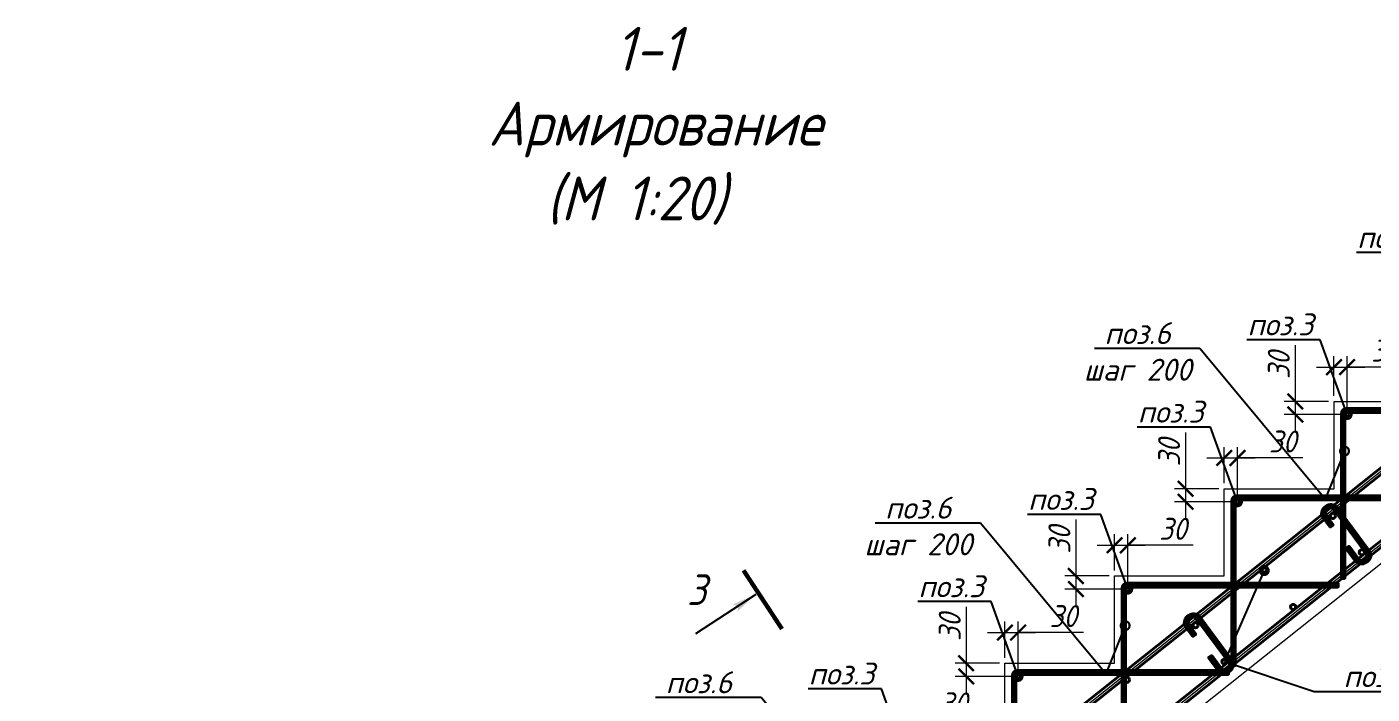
# Model space of a CAD drawing. Header units: millimetres. Extents: x 504091 to 2165846, y 135022 to 442887.
# Drawn here: x 1441244 to 1444310, y 246826 to 248347 of the extents above; entities that cross this region are included whole.
import ezdxf
from ezdxf import colors
from ezdxf.entities.mleader import LeaderData, LeaderLine
from ezdxf.math import Vec2, Vec3

# ---------------------------------------------------------------- set-up
doc = ezdxf.new("R2010")
doc.units = ezdxf.units.MM
doc.layers.get('Defpoints').update_dxf_attribs({"color": 255})
doc.layers.add('!Defpoints', color=255, linetype='Continuous', lineweight=5, plot=False)
doc.layers.add('PS_Обозначения', color=7, linetype='Continuous')
doc.layers.add('Контур', color=7, linetype='Continuous')
for name, color, linetype, lineweight in [('Аннотация', 7, 'Continuous', 9), ('Арматура 12', 26, 'Continuous', 50), ('КР_Арматура 12', 174, 'Continuous', 40), ('Монолит тонкий', 204, 'Continuous', 9), ('Размер', 7, 'Continuous', 13)]:
    doc.layers.add(name, color=color, linetype=linetype, lineweight=lineweight)
doc.styles.add('GOST 2.304_new', font='isocpeur.ttf', dxfattribs={"width": 0.9, "oblique": 15})
doc.dimstyles.new('SPDS 1_20', dxfattribs={"dimscale": 20, "dimtxt": 2.5, "dimasz": 1.77, "dimexe": 1.25, "dimexo": 0.625, "dimtad": 1, "dimdec": 0, "dimrnd": 0.001, "dimtxsty": 'GOST 2.304_new', "dimblk": 'ARCHTICK', "dimcen": 2.5, "dimdle": 2, "dimclrt": 256, "dimadec": 0, "dimazin": 2, "dimtfac": 0.75, "dimtdec": 0, "dimtmove": 1, "dimatfit": 3, "dimfxl": 0, "dimtolj": 1, "dimlwd": 9, "dimlwe": 9, "dimarcsym": 0})

# ---------------------------------------------------------------- blocks, each defined once
blk = doc.blocks.new('_DotSmall')
at = {"color": 0, "linetype": 'ByBlock', "lineweight": 35, "const_width": 0.5}
blk.add_lwpolyline([(-0.0625, 0, 1), (0.0625, 0, 1)], format="xyb", close=True, dxfattribs=at)
blk = doc.blocks.new('_ArchTick')
at = {"color": 0, "linetype": 'ByBlock', "const_width": 0.15}
blk.add_lwpolyline([(-0.5, -0.5), (0.5, 0.5)], dxfattribs=at)
blk = doc.blocks.new('*D4155')
at = {"layer": 'Defpoints', "color": 0, "lineweight": 20, "transparency": 16777216}
for p in [(1443252.9, 246767.3), (1443222.9, 246697.3), (1443252.9, 246667.3)]:
    blk.add_point(p, dxfattribs=at)
at = {"layer": 'Контур', "color": 0, "lineweight": 9, "transparency": 16777216}
for p, q in [((1443222.9, 246709.8), (1443222.9, 246792.3)), ((1443252.9, 246679.8), (1443252.9, 246792.3)), ((1443182.9, 246767.3), (1443292.9, 246767.3)), ((1443401.9, 246767.3), (1443252.9, 246767.3))]:
    blk.add_line(p, q, dxfattribs=at)
at = {"layer": 'Контур', "color": 0, "lineweight": 9, "transparency": 16777216, "xscale": 35.4, "yscale": 35.4, "zscale": 35.4, "rotation": 180}
blk.add_blockref('_ArchTick', (1443222.9, 246767.3), dxfattribs=at)
at = {"layer": 'Контур', "color": 0, "lineweight": 9, "transparency": 16777216, "xscale": 35.4, "yscale": 35.4, "zscale": 35.4}
blk.add_blockref('_ArchTick', (1443252.9, 246767.3), dxfattribs=at)
at = {"layer": 'Контур', "lineweight": 20, "transparency": 16777216, "insert": (1443355.7, 246804.8), "char_height": 50, "attachment_point": 5, "style": 'GOST 2.304_new'}
blk.add_mtext('\\A1;30', dxfattribs=at)
blk = doc.blocks.new('*D4157')
at = {"layer": 'Defpoints', "color": 0, "lineweight": 20, "transparency": 16777216}
for p in [(1443502.9, 246966.3), (1443472.9, 246896.3), (1443502.9, 246866.3)]:
    blk.add_point(p, dxfattribs=at)
at = {"layer": 'Контур', "color": 0, "lineweight": 9, "transparency": 16777216}
for p, q in [((1443472.9, 246908.8), (1443472.9, 246991.3)), ((1443502.9, 246878.8), (1443502.9, 246991.3)), ((1443432.9, 246966.3), (1443542.9, 246966.3)), ((1443651.9, 246966.3), (1443502.9, 246966.3))]:
    blk.add_line(p, q, dxfattribs=at)
at = {"layer": 'Контур', "color": 0, "lineweight": 9, "transparency": 16777216, "xscale": 35.4, "yscale": 35.4, "zscale": 35.4, "rotation": 180}
blk.add_blockref('_ArchTick', (1443472.9, 246966.3), dxfattribs=at)
at = {"layer": 'Контур', "color": 0, "lineweight": 9, "transparency": 16777216, "xscale": 35.4, "yscale": 35.4, "zscale": 35.4}
blk.add_blockref('_ArchTick', (1443502.9, 246966.3), dxfattribs=at)
at = {"layer": 'Контур', "lineweight": 20, "transparency": 16777216, "insert": (1443605.7, 247003.8), "char_height": 50, "attachment_point": 5, "style": 'GOST 2.304_new'}
blk.add_mtext('\\A1;30', dxfattribs=at)
blk = doc.blocks.new('*D4158')
at = {"layer": 'Defpoints', "color": 0, "lineweight": 20, "transparency": 16777216}
for p in [(1443472.9, 246896.3), (1443384.6, 246866.3), (1443502.9, 246866.3)]:
    blk.add_point(p, dxfattribs=at)
at = {"layer": 'Контур', "color": 0, "lineweight": 9, "transparency": 16777216}
for p, q in [((1443384.6, 247024.7), (1443384.6, 246896.3)), ((1443384.6, 246936.3), (1443384.6, 246826.3)), ((1443460.4, 246896.3), (1443359.6, 246896.3)), ((1443490.4, 246866.3), (1443359.6, 246866.3))]:
    blk.add_line(p, q, dxfattribs=at)
at = {"layer": 'Контур', "color": 0, "lineweight": 9, "transparency": 16777216, "xscale": 35.4, "yscale": 35.4, "zscale": 35.4}
for p, rotation in [((1443384.6, 246896.3), 90), ((1443384.6, 246866.3), 270)]:
    blk.add_blockref('_ArchTick', p, dxfattribs=dict(at, rotation=rotation))
at = {"layer": 'Контур', "lineweight": 20, "transparency": 16777216, "insert": (1443347.1, 246978.5), "char_height": 50, "attachment_point": 5, "rotation": 90, "style": 'GOST 2.304_new'}
blk.add_mtext('\\A1;30', dxfattribs=at)
blk = doc.blocks.new('*D4159')
at = {"layer": 'Defpoints', "color": 0, "lineweight": 20, "transparency": 16777216}
for p in [(1443752.9, 247165.3), (1443722.9, 247095.3), (1443752.9, 247065.3)]:
    blk.add_point(p, dxfattribs=at)
at = {"layer": 'Контур', "color": 0, "lineweight": 9, "transparency": 16777216}
for p, q in [((1443722.9, 247107.8), (1443722.9, 247190.3)), ((1443752.9, 247077.8), (1443752.9, 247190.3)), ((1443682.9, 247165.3), (1443792.9, 247165.3)), ((1443901.9, 247165.3), (1443752.9, 247165.3))]:
    blk.add_line(p, q, dxfattribs=at)
at = {"layer": 'Контур', "color": 0, "lineweight": 9, "transparency": 16777216, "xscale": 35.4, "yscale": 35.4, "zscale": 35.4, "rotation": 180}
blk.add_blockref('_ArchTick', (1443722.9, 247165.3), dxfattribs=at)
at = {"layer": 'Контур', "color": 0, "lineweight": 9, "transparency": 16777216, "xscale": 35.4, "yscale": 35.4, "zscale": 35.4}
blk.add_blockref('_ArchTick', (1443752.9, 247165.3), dxfattribs=at)
at = {"layer": 'Контур', "lineweight": 20, "transparency": 16777216, "insert": (1443855.7, 247202.8), "char_height": 50, "attachment_point": 5, "style": 'GOST 2.304_new'}
blk.add_mtext('\\A1;30', dxfattribs=at)
blk = doc.blocks.new('*D4160')
at = {"layer": 'Defpoints', "color": 0, "lineweight": 20, "transparency": 16777216}
for p in [(1443722.9, 247095.3), (1443634.6, 247065.3), (1443752.9, 247065.3)]:
    blk.add_point(p, dxfattribs=at)
at = {"layer": 'Контур', "color": 0, "lineweight": 9, "transparency": 16777216}
for p, q in [((1443634.6, 247223.7), (1443634.6, 247095.3)), ((1443634.6, 247135.3), (1443634.6, 247025.3)), ((1443710.4, 247095.3), (1443609.6, 247095.3)), ((1443740.4, 247065.3), (1443609.6, 247065.3))]:
    blk.add_line(p, q, dxfattribs=at)
at = {"layer": 'Контур', "color": 0, "lineweight": 9, "transparency": 16777216, "xscale": 35.4, "yscale": 35.4, "zscale": 35.4}
for p, rotation in [((1443634.6, 247095.3), 90), ((1443634.6, 247065.3), 270)]:
    blk.add_blockref('_ArchTick', p, dxfattribs=dict(at, rotation=rotation))
at = {"layer": 'Контур', "lineweight": 20, "transparency": 16777216, "insert": (1443597.1, 247177.5), "char_height": 50, "attachment_point": 5, "rotation": 90, "style": 'GOST 2.304_new'}
blk.add_mtext('\\A1;30', dxfattribs=at)
blk = doc.blocks.new('*D4161')
at = {"layer": 'Defpoints', "color": 0, "lineweight": 20, "transparency": 16777216}
for p in [(1444002.9, 247364.3), (1443972.9, 247294.3), (1444002.9, 247264.3)]:
    blk.add_point(p, dxfattribs=at)
at = {"layer": 'Контур', "color": 0, "lineweight": 9, "transparency": 16777216}
for p, q in [((1443972.9, 247306.8), (1443972.9, 247389.3)), ((1444002.9, 247276.8), (1444002.9, 247389.3)), ((1443932.9, 247364.3), (1444042.9, 247364.3)), ((1444151.9, 247364.3), (1444002.9, 247364.3))]:
    blk.add_line(p, q, dxfattribs=at)
at = {"layer": 'Контур', "color": 0, "lineweight": 9, "transparency": 16777216, "xscale": 35.4, "yscale": 35.4, "zscale": 35.4, "rotation": 180}
blk.add_blockref('_ArchTick', (1443972.9, 247364.3), dxfattribs=at)
at = {"layer": 'Контур', "color": 0, "lineweight": 9, "transparency": 16777216, "xscale": 35.4, "yscale": 35.4, "zscale": 35.4}
blk.add_blockref('_ArchTick', (1444002.9, 247364.3), dxfattribs=at)
at = {"layer": 'Контур', "lineweight": 20, "transparency": 16777216, "insert": (1444105.7, 247401.8), "char_height": 50, "attachment_point": 5, "style": 'GOST 2.304_new'}
blk.add_mtext('\\A1;30', dxfattribs=at)
blk = doc.blocks.new('*D4162')
at = {"layer": 'Defpoints', "color": 0, "lineweight": 20, "transparency": 16777216}
for p in [(1443972.9, 247294.3), (1443884.6, 247264.3), (1444002.9, 247264.3)]:
    blk.add_point(p, dxfattribs=at)
at = {"layer": 'Контур', "color": 0, "lineweight": 9, "transparency": 16777216}
for p, q in [((1443884.6, 247422.7), (1443884.6, 247294.3)), ((1443884.6, 247334.3), (1443884.6, 247224.3)), ((1443960.4, 247294.3), (1443859.6, 247294.3)), ((1443990.4, 247264.3), (1443859.6, 247264.3))]:
    blk.add_line(p, q, dxfattribs=at)
at = {"layer": 'Контур', "color": 0, "lineweight": 9, "transparency": 16777216, "xscale": 35.4, "yscale": 35.4, "zscale": 35.4}
for p, rotation in [((1443884.6, 247294.3), 90), ((1443884.6, 247264.3), 270)]:
    blk.add_blockref('_ArchTick', p, dxfattribs=dict(at, rotation=rotation))
at = {"layer": 'Контур', "lineweight": 20, "transparency": 16777216, "insert": (1443847.1, 247376.5), "char_height": 50, "attachment_point": 5, "rotation": 90, "style": 'GOST 2.304_new'}
blk.add_mtext('\\A1;30', dxfattribs=at)
blk = doc.blocks.new('*D4163')
at = {"layer": 'Defpoints', "color": 0, "lineweight": 20, "transparency": 16777216}
for p in [(1444252.9, 247571.4), (1444222.9, 247493.3), (1444252.9, 247463.3)]:
    blk.add_point(p, dxfattribs=at)
at = {"layer": 'Контур', "color": 0, "lineweight": 9, "transparency": 16777216}
for p, q in [((1444222.9, 247505.8), (1444222.9, 247596.4)), ((1444252.9, 247475.8), (1444252.9, 247596.4)), ((1444182.9, 247571.4), (1444292.9, 247571.4)), ((1444385.4, 247571.4), (1444252.9, 247571.4))]:
    blk.add_line(p, q, dxfattribs=at)
at = {"layer": 'Контур', "color": 0, "lineweight": 9, "transparency": 16777216, "xscale": 35.4, "yscale": 35.4, "zscale": 35.4, "rotation": 180}
blk.add_blockref('_ArchTick', (1444222.9, 247571.4), dxfattribs=at)
at = {"layer": 'Контур', "color": 0, "lineweight": 9, "transparency": 16777216, "xscale": 35.4, "yscale": 35.4, "zscale": 35.4}
blk.add_blockref('_ArchTick', (1444252.9, 247571.4), dxfattribs=at)
at = {"layer": 'Контур', "lineweight": 20, "transparency": 16777216, "insert": (1444339.2, 247608.9), "char_height": 50, "attachment_point": 5, "style": 'GOST 2.304_new'}
blk.add_mtext('\\A1;30', dxfattribs=at)
blk = doc.blocks.new('*D4164')
at = {"layer": 'Defpoints', "color": 0, "lineweight": 20, "transparency": 16777216}
for p in [(1444222.9, 247493.3), (1444134.6, 247463.3), (1444252.9, 247463.3)]:
    blk.add_point(p, dxfattribs=at)
at = {"layer": 'Контур', "color": 0, "lineweight": 9, "transparency": 16777216}
for p, q in [((1444134.6, 247621.7), (1444134.6, 247493.3)), ((1444134.6, 247533.3), (1444134.6, 247423.3)), ((1444210.4, 247493.3), (1444109.6, 247493.3)), ((1444240.4, 247463.3), (1444109.6, 247463.3))]:
    blk.add_line(p, q, dxfattribs=at)
at = {"layer": 'Контур', "color": 0, "lineweight": 9, "transparency": 16777216, "xscale": 35.4, "yscale": 35.4, "zscale": 35.4}
for p, rotation in [((1444134.6, 247493.3), 90), ((1444134.6, 247463.3), 270)]:
    blk.add_blockref('_ArchTick', p, dxfattribs=dict(at, rotation=rotation))
at = {"layer": 'Контур', "lineweight": 20, "transparency": 16777216, "insert": (1444097.1, 247575.5), "char_height": 50, "attachment_point": 5, "rotation": 90, "style": 'GOST 2.304_new'}
blk.add_mtext('\\A1;30', dxfattribs=at)

msp = doc.modelspace()

# ---------------------------------------------------------------- hatches: boundary and pattern name
at = {"layer": 'PS_Обозначения', "ltscale": 50}
msp.add_hatch(color=256, dxfattribs=at).paths.add_polyline_path([(1442905.1305, 247053.2084), (1442860.7736, 247011.4475, 0.839099631), (1442849.1808, 247029.1014)], flags=0)

# ---------------------------------------------------------------- linework, layer by layer
at = {"layer": '!Defpoints', "lineweight": 15, "ltscale": 100}
msp.add_line((1441482.8223, 244902.2994), (1444987.8474, 247692.2994), dxfattribs=at)
msp.add_lwpolyline([(1441243.9084, 244639.5813, 0.414213562), (1441267.9084, 244663.5813), (1441267.9084, 244897.3848), (1444779.1076, 247692.2994)], format="xyb", dxfattribs=at)
at = {"layer": 'PS_Обозначения', "ltscale": 50}
msp.add_lwpolyline([(1442877.0521, 247108.1945, 10, 10, 0), (1442964.8761, 246974.4524, 0, 0, 0)], format="xyseb", dxfattribs=at)
msp.add_lwpolyline([(1442905.1305, 247053.2084), (1442768.0812, 246963.2128)], dxfattribs=at)
at = {"layer": 'Арматура 12', "lineweight": 53, "ltscale": 20}
for points in [[(1444252.9084, 247469.2994), (1444731.782, 247469.2994), (1444731.782, 247475.2994), (1444250.9084, 247475.2994, 0.414213562), (1444240.9084, 247465.2994), (1444240.9084, 247090.9764), (1444246.9084, 247090.9764), (1444246.9084, 247463.2994)], [(1444002.9084, 247270.2994), (1444481.782, 247270.2994), (1444481.782, 247276.2994), (1444000.9084, 247276.2994, 0.414213562), (1443990.9084, 247266.2994), (1443990.9084, 246891.9764), (1443996.9084, 246891.9764), (1443996.9084, 247264.2994)], [(1444222.9254, 247248.2835, 0.385584486), (1444209.5264, 247249.1988), (1444206.4421, 247246.9025, 0.414213562), (1444204.2899, 247232.2101), (1444219.6258, 247211.3627), (1444214.8131, 247207.7797), (1444199.4772, 247228.6271, -0.414213562), (1444202.8591, 247251.7153), (1444205.9435, 247254.0115, -0.394921318), (1444227.7352, 247251.8704, -0.242110317)], [(1444300.853, 247153.6632), (1444301.9017, 247152.2545, -0.414213562), (1444298.5197, 247129.1664), (1444295.4354, 247126.8701, -0.414213562), (1444272.3472, 247130.252), (1444251.534, 247158.3696), (1444256.3467, 247161.9525), (1444277.1599, 247133.835, 0.414213562), (1444291.8524, 247131.6829), (1444294.9368, 247133.9791, 0.414213562), (1444297.0889, 247148.6716), (1444296.0402, 247150.0802)], [(1443752.9084, 247071.2994), (1444231.782, 247071.2994), (1444231.782, 247077.2994), (1443750.9084, 247077.2994, 0.414213562), (1443740.9084, 247067.2994), (1443740.9084, 246692.9764), (1443746.9084, 246692.9764), (1443746.9084, 247065.2994)], [(1443909.9682, 246999.1695, 0.385584486), (1443896.5692, 247000.0848), (1443893.4848, 246997.7886, 0.414213562), (1443891.3327, 246983.0961), (1443906.6686, 246962.2487), (1443901.8558, 246958.6658), (1443886.5199, 246979.5132, -0.414213562), (1443889.9019, 247002.6013), (1443892.9863, 247004.8976, -0.394921318), (1443914.7779, 247002.7565, -0.242110317)], [(1443987.8957, 246904.5492), (1443988.9444, 246903.1406, -0.414213562), (1443985.5625, 246880.0524), (1443982.4781, 246877.7562, -0.414213562), (1443959.39, 246881.1381), (1443938.5767, 246909.2556), (1443943.3895, 246912.8386), (1443964.2027, 246884.721, 0.414213562), (1443978.8952, 246882.5689), (1443981.9796, 246884.8651, 0.414213562), (1443984.1317, 246899.5576), (1443983.083, 246900.9662)], [(1443502.9084, 246872.2994), (1443981.782, 246872.2994), (1443981.782, 246878.2994), (1443500.9084, 246878.2994, 0.414213562), (1443490.9084, 246868.2994), (1443490.9084, 246493.9764), (1443496.9084, 246493.9764), (1443496.9084, 246866.2994)]]:
    msp.add_lwpolyline(points, format="xyb", dxfattribs=at)
for points in [[(1444296.1437, 247149.9343), (1444222.9254, 247248.2835)], [(1444227.7352, 247251.8704), (1444300.9552, 247153.5189)], [(1443983.1864, 246900.8203), (1443909.9682, 246999.1695)], [(1443914.7779, 247002.7565), (1443987.9979, 246904.4049)]]:
    msp.add_lwpolyline(points, dxfattribs=at)
for centre in [(1444252.9084, 247463.2994), (1444002.9084, 247264.2994), (1443752.9084, 247065.2994), (1443502.9084, 246866.2994)]:
    msp.add_circle(centre, 6, dxfattribs=at)
at = {"layer": 'КР_Арматура 12', "ltscale": 12}
for p, q in [((1441269.4527, 244906.2829), (1444705.9875, 247641.7646)), ((1441281.4527, 244900.4973), (1444710.1804, 247629.7646)), ((1441484.983, 244911.6881), (1444914.7273, 247641.7646)), ((1441642.4617, 245021.7035), (1444918.9202, 247629.7646))]:
    msp.add_line(p, q, dxfattribs=at)
for centre in [(1444220.3206, 247232.1674), (1444286.3562, 247149.2082), (1444063.842, 247107.6104), (1444129.8775, 247024.6512), (1443907.3634, 246983.0534), (1443973.3989, 246900.0942), (1443750.8848, 246858.4965)]:
    msp.add_circle(centre, 6, dxfattribs=at)
at = {"layer": 'Монолит тонкий', "lineweight": 15, "ltscale": 100}
msp.add_line((1441672.9084, 245008.8734), (1444792.7903, 247492.2994), dxfattribs=at)
for points in [[(1444222.9084, 247294.2994), (1444222.9084, 247493.2994), (1444472.9084, 247493.2994)], [(1443972.9084, 247095.2994), (1443972.9084, 247294.2994), (1444222.9084, 247294.2994)], [(1443722.9084, 246896.2994), (1443722.9084, 247095.2994), (1443972.9084, 247095.2994)], [(1443472.9084, 246697.2994), (1443472.9084, 246896.2994), (1443722.9084, 246896.2994)]]:
    msp.add_lwpolyline(points, dxfattribs=at)

# ---------------------------------------------------------------- texts
at = {"layer": 'PS_Обозначения', "style": 'GOST 2.304_new', "oblique": 15, "width": 0.9}
msp.add_text('3', height=70, dxfattribs=at).set_placement((1442748.1352, 247029.0274))
at = {"layer": 'Аннотация', "lineweight": 9, "insert": (1441774.3964, 248347.0428), "char_height": 100, "attachment_point": 1, "line_spacing_factor": 1.022766, "style": 'GOST 2.304_new'}
msp.add_mtext_dynamic_manual_height_columns('\\pi809.54186;1-1\\P\\pi521.54186;Армирование  \\P\\pi652.7277;(М 1:20)', width=1780.878636, gutter_width=1000, heights=[793.4837], dxfattribs=at)

# ---------------------------------------------------------------- dimensions: what is measured, and where the dimension line sits
at = {"layer": 'Контур', "lineweight": 20}
for base, p1, p2, picture, middle in [((1444252.9084, 247571.4259), (1444222.9084, 247493.2994), (1444252.9084, 247463.2994), '*D4163', (1444339.2461, 247577.7042)), ((1444002.9084, 247364.2574), (1443972.9084, 247294.2994), (1444002.9084, 247264.2994), '*D4161', (1444105.7027, 247378.7042)), ((1443752.9084, 247165.2574), (1443722.9084, 247095.2994), (1443752.9084, 247065.2994), '*D4159', (1443855.7027, 247179.7042)), ((1443502.9084, 246966.2574), (1443472.9084, 246896.2994), (1443502.9084, 246866.2994), '*D4157', (1443605.7027, 246980.7042)), ((1443252.9084, 246767.2574), (1443222.9084, 246697.2994), (1443252.9084, 246667.2994), '*D4155', (1443355.7027, 246781.7042))]:
    dim = msp.add_linear_dim(base=base, p1=p1, p2=p2, dimstyle='SPDS 1_20', dxfattribs=at)
    dim.commit()
    dim.dimension.update_dxf_attribs({"geometry": picture, "text_midpoint": middle, "dimtype": 160})
for base, p1, p2, picture, middle in [((1444134.6068, 247463.2994), (1444222.9084, 247493.2994), (1444252.9084, 247463.2994), '*D4164', (1444121.0263, 247575.5452)), ((1443884.6068, 247264.2994), (1443972.9084, 247294.2994), (1444002.9084, 247264.2994), '*D4162', (1443871.0263, 247376.5452)), ((1443634.6068, 247065.2994), (1443722.9084, 247095.2994), (1443752.9084, 247065.2994), '*D4160', (1443621.0263, 247177.5452)), ((1443384.6068, 246866.2994), (1443472.9084, 246896.2994), (1443502.9084, 246866.2994), '*D4158', (1443371.0263, 246978.5452))]:
    dim = msp.add_linear_dim(base=base, p1=p1, p2=p2, angle=90, dimstyle='SPDS 1_20', dxfattribs=at)
    dim.commit()
    dim.dimension.update_dxf_attribs({"geometry": picture, "text_midpoint": middle, "dimtype": 160})

# ---------------------------------------------------------------- leaders
at = {"layer": 'Размер', "ltscale": 20}
ml = msp.add_multileader_mtext('Standard', dxfattribs=at)
ml.set_content('\\A1;{\\W1;поз.3}', color=256, style='GOST 2.304_new')
ml.set_leader_properties()
ml.set_arrow_properties(name='DOTSMALL')
ml.build(insert=Vec2(0, 0))
ml.multileader.update_dxf_attribs({"text_left_attachment_type": 6, "text_right_attachment_type": 6, "dogleg_length": 4, "arrow_head_size": 40})
ctx = ml.context
ctx.base_point, ctx.char_height, ctx.arrow_head_size, ctx.landing_gap_size, ctx.plane_origin = Vec3(1444268.1274, 247832.8153), 50, 40, 0, Vec3(1398443.0376, 538998.0685)
ctx.left_attachment, ctx.right_attachment, ctx.text_align_type = 6, 6, 1
notes = []
notes.append((ctx, [(0, (1, 1, 0), (1444441.4031, 247832.8153), (-1, 0), 8, [(0, [(1444502.9084, 247662.2994)], 0, [])])]))
ctx.mtext.insert, ctx.mtext.rotation, ctx.mtext.width, ctx.mtext.alignment, ctx.mtext.flow_direction = Vec3(1444350.7652, 247892.8153), 6.283185307, 511.854399, 2, 5
ml = msp.add_multileader_mtext('Standard', dxfattribs=at)
ml.set_content('\\A1;{\\W1;поз.3}', color=256, style='GOST 2.304_new')
ml.set_leader_properties()
ml.set_arrow_properties(name='DOTSMALL')
ml.build(insert=Vec2(0, 0))
ml.multileader.update_dxf_attribs({"text_left_attachment_type": 6, "text_right_attachment_type": 6, "dogleg_length": 4, "arrow_head_size": 40})
ctx = ml.context
ctx.base_point, ctx.char_height, ctx.arrow_head_size, ctx.landing_gap_size, ctx.plane_origin = Vec3(1444018.1274, 247633.8153), 50, 40, 0, Vec3(1398193.0376, 538799.0685)
ctx.left_attachment, ctx.right_attachment, ctx.text_align_type = 6, 6, 1
notes.append((ctx, [(0, (1, 1, 0), (1444191.4031, 247633.8153), (-1, 0), 8, [(0, [(1444252.9084, 247463.2994)], 0, [])])]))
ctx.mtext.insert, ctx.mtext.rotation, ctx.mtext.width, ctx.mtext.alignment, ctx.mtext.flow_direction = Vec3(1444100.7652, 247693.8153), 6.283185307, 511.854399, 2, 5
ml = msp.add_multileader_mtext('Standard', dxfattribs=at)
ml.set_content('\\A1;{\\W1;поз.6\\Pшаг 200}', color=256, style='GOST 2.304_new')
ml.set_leader_properties()
ml.set_arrow_properties(name='DOTSMALL')
ml.build(insert=Vec2(0, 0))
ml.multileader.update_dxf_attribs({"text_left_attachment_type": 6, "text_right_attachment_type": 6, "dogleg_length": 4, "arrow_head_size": 40})
ctx = ml.context
ctx.base_point, ctx.char_height, ctx.arrow_head_size, ctx.landing_gap_size, ctx.plane_origin = Vec3(1443641.4807, 247613.9144), 50, 40, 0, Vec3(1398206.324, 538649.6117)
ctx.left_attachment, ctx.right_attachment, ctx.text_align_type = 6, 6, 1
notes.append((ctx, [(0, (1, 1, 0), (1443917.2564, 247613.9144), (-1, 0), 8, [(1, [(1444246.9084, 247380.059), (1444203.0527, 247270.2994)], 0, [])])]))
ctx.mtext.insert, ctx.mtext.rotation, ctx.mtext.width, ctx.mtext.alignment, ctx.mtext.flow_direction = Vec3(1443775.3686, 247673.9144), 6.283185307, 511.854399, 2, 5
ml = msp.add_multileader_mtext('Standard', dxfattribs=at)
ml.set_content('\\A1;{\\W1;поз.3}', color=256, style='GOST 2.304_new')
ml.set_leader_properties()
ml.set_arrow_properties(name='DOTSMALL')
ml.build(insert=Vec2(0, 0))
ml.multileader.update_dxf_attribs({"text_left_attachment_type": 6, "text_right_attachment_type": 6, "dogleg_length": 4, "arrow_head_size": 40})
ctx = ml.context
ctx.base_point, ctx.char_height, ctx.arrow_head_size, ctx.landing_gap_size, ctx.plane_origin = Vec3(1443768.1274, 247434.8153), 50, 40, 0, Vec3(1397943.0376, 538600.0685)
ctx.left_attachment, ctx.right_attachment, ctx.text_align_type = 6, 6, 1
notes.append((ctx, [(0, (1, 1, 0), (1443941.4031, 247434.8153), (-1, 0), 8, [(0, [(1444002.9084, 247264.2994)], 0, [])])]))
ctx.mtext.insert, ctx.mtext.rotation, ctx.mtext.width, ctx.mtext.alignment, ctx.mtext.flow_direction = Vec3(1443850.7652, 247494.8153), 6.283185307, 511.854399, 2, 5
ml = msp.add_multileader_mtext('Standard', dxfattribs=at)
ml.set_content('\\A1;{\\W1;поз.3}', color=256, style='GOST 2.304_new')
ml.set_leader_properties()
ml.set_arrow_properties(name='DOTSMALL')
ml.build(insert=Vec2(0, 0))
ml.multileader.update_dxf_attribs({"text_left_attachment_type": 6, "text_right_attachment_type": 6, "dogleg_length": 4, "arrow_head_size": 40})
ctx = ml.context
ctx.base_point, ctx.char_height, ctx.arrow_head_size, ctx.landing_gap_size, ctx.plane_origin = Vec3(1443518.1274, 247235.8153), 50, 40, 0, Vec3(1397693.0376, 538401.0685)
ctx.left_attachment, ctx.right_attachment, ctx.text_align_type = 6, 6, 1
notes.append((ctx, [(0, (1, 1, 0), (1443691.4031, 247235.8153), (-1, 0), 8, [(0, [(1443752.9084, 247065.2994)], 0, [])])]))
ctx.mtext.insert, ctx.mtext.rotation, ctx.mtext.width, ctx.mtext.alignment, ctx.mtext.flow_direction = Vec3(1443600.7652, 247295.8153), 6.283185307, 511.854399, 2, 5
ml = msp.add_multileader_mtext('Standard', dxfattribs=at)
ml.set_content('\\A1;{\\W1;поз.6\\Pшаг 200}', color=256, style='GOST 2.304_new')
ml.set_leader_properties()
ml.set_arrow_properties(name='DOTSMALL')
ml.build(insert=Vec2(0, 0))
ml.multileader.update_dxf_attribs({"text_left_attachment_type": 6, "text_right_attachment_type": 6, "dogleg_length": 4, "arrow_head_size": 40})
ctx = ml.context
ctx.base_point, ctx.char_height, ctx.arrow_head_size, ctx.landing_gap_size, ctx.plane_origin = Vec3(1443141.4807, 247215.9144), 50, 40, 0, Vec3(1397706.324, 538251.6117)
ctx.left_attachment, ctx.right_attachment, ctx.text_align_type = 6, 6, 1
notes.append((ctx, [(0, (1, 1, 0), (1443417.2564, 247215.9144), (-1, 0), 8, [(1, [(1443746.9084, 246982.059), (1443703.0527, 246872.2994)], 0, [])])]))
ctx.mtext.insert, ctx.mtext.rotation, ctx.mtext.width, ctx.mtext.alignment, ctx.mtext.flow_direction = Vec3(1443275.3686, 247275.9144), 6.283185307, 511.854399, 2, 5
ml = msp.add_multileader_mtext('Standard', dxfattribs=at)
ml.set_content('\\A1;{\\W1;поз.3\\Pшаг 200}', color=256, style='GOST 2.304_new')
ml.set_leader_properties()
ml.set_arrow_properties(name='DOTSMALL')
ml.build(insert=Vec2(0, 0))
ml.multileader.update_dxf_attribs({"text_left_attachment_type": 6, "text_right_attachment_type": 6, "dogleg_length": 4, "arrow_head_size": 40})
ctx = ml.context
ctx.base_point, ctx.char_height, ctx.arrow_head_size, ctx.landing_gap_size, ctx.plane_origin = Vec3(1444185.6005, 246831.8834), 50, 40, 0, Vec3(1399219.2831, 537501.1858)
ctx.left_attachment, ctx.right_attachment, ctx.text_align_type = 6, 6, 1
notes.append((ctx, [(1, (1, 1, 0), (1444177.6005, 246831.8834), (1, 0), 8, [(0, [(1444063.842, 247107.6104), (1443973.3989, 246900.0942)], 0, [])])]))
ctx.mtext.insert, ctx.mtext.rotation, ctx.mtext.width, ctx.mtext.alignment, ctx.mtext.flow_direction = Vec3(1444319.4884, 246891.8834), 6.283185307, 511.854399, 2, 5
ml = msp.add_multileader_mtext('Standard', dxfattribs=at)
ml.set_content('\\A1;{\\W1;поз.3}', color=256, style='GOST 2.304_new')
ml.set_leader_properties()
ml.set_arrow_properties(name='DOTSMALL')
ml.build(insert=Vec2(0, 0))
ml.multileader.update_dxf_attribs({"text_left_attachment_type": 6, "text_right_attachment_type": 6, "dogleg_length": 4, "arrow_head_size": 40})
ctx = ml.context
ctx.base_point, ctx.char_height, ctx.arrow_head_size, ctx.landing_gap_size, ctx.plane_origin = Vec3(1443268.1274, 247036.8153), 50, 40, 0, Vec3(1397443.0376, 538202.0685)
ctx.left_attachment, ctx.right_attachment, ctx.text_align_type = 6, 6, 1
notes.append((ctx, [(0, (1, 1, 0), (1443441.4031, 247036.8153), (-1, 0), 8, [(0, [(1443502.9084, 246866.2994)], 0, [])])]))
ctx.mtext.insert, ctx.mtext.rotation, ctx.mtext.width, ctx.mtext.alignment, ctx.mtext.flow_direction = Vec3(1443350.7652, 247096.8153), 6.283185307, 511.854399, 2, 5
ml = msp.add_multileader_mtext('Standard', dxfattribs=at)
ml.set_content('\\A1;{\\W1;поз.3}', color=256, style='GOST 2.304_new')
ml.set_leader_properties()
ml.set_arrow_properties(name='DOTSMALL')
ml.build(insert=Vec2(0, 0))
ml.multileader.update_dxf_attribs({"text_left_attachment_type": 6, "text_right_attachment_type": 6, "dogleg_length": 4, "arrow_head_size": 40})
ctx = ml.context
ctx.base_point, ctx.char_height, ctx.arrow_head_size, ctx.landing_gap_size, ctx.plane_origin = Vec3(1443018.1274, 246837.8153), 50, 40, 0, Vec3(1397193.0376, 538003.0685)
ctx.left_attachment, ctx.right_attachment, ctx.text_align_type = 6, 6, 1
notes.append((ctx, [(0, (1, 1, 0), (1443191.4031, 246837.8153), (-1, 0), 8, [(0, [(1443252.9084, 246667.2994)], 0, [])])]))
ctx.mtext.insert, ctx.mtext.rotation, ctx.mtext.width, ctx.mtext.alignment, ctx.mtext.flow_direction = Vec3(1443100.7652, 246897.8153), 6.283185307, 511.854399, 2, 5
ml = msp.add_multileader_mtext('Standard', dxfattribs=at)
ml.set_content('\\A1;{\\W1;поз.6\\Pшаг 200}', color=256, style='GOST 2.304_new')
ml.set_leader_properties()
ml.set_arrow_properties(name='DOTSMALL')
ml.build(insert=Vec2(0, 0))
ml.multileader.update_dxf_attribs({"text_left_attachment_type": 6, "text_right_attachment_type": 6, "dogleg_length": 4, "arrow_head_size": 40})
ctx = ml.context
ctx.base_point, ctx.char_height, ctx.arrow_head_size, ctx.landing_gap_size, ctx.plane_origin = Vec3(1442641.4807, 246817.9144), 50, 40, 0, Vec3(1397206.324, 537853.6117)
ctx.left_attachment, ctx.right_attachment, ctx.text_align_type = 6, 6, 1
notes.append((ctx, [(0, (1, 1, 0), (1442917.2564, 246817.9144), (-1, 0), 8, [(1, [(1443246.9084, 246584.059), (1443203.0527, 246474.2994)], 0, [])])]))
ctx.mtext.insert, ctx.mtext.rotation, ctx.mtext.width, ctx.mtext.alignment, ctx.mtext.flow_direction = Vec3(1442775.3686, 246877.9144), 6.283185307, 511.854399, 2, 5
for ctx, leaders in notes:
    for number, flags, end, landing, length, lines in leaders:
        leader = LeaderData()
        leader.index, (leader.has_last_leader_line, leader.has_dogleg_vector, leader.attachment_direction) = number, flags
        leader.last_leader_point, leader.dogleg_vector, leader.dogleg_length = Vec3(end), Vec3(landing), length
        for number, points, colour, breaks in lines:
            line = LeaderLine()
            line.index, line.vertices, line.color, line.breaks = number, Vec3.list(points), colors.encode_raw_color(colour), breaks
            leader.lines.append(line)
        ctx.leaders.append(leader)

doc.saveas('drawing.dxf')
